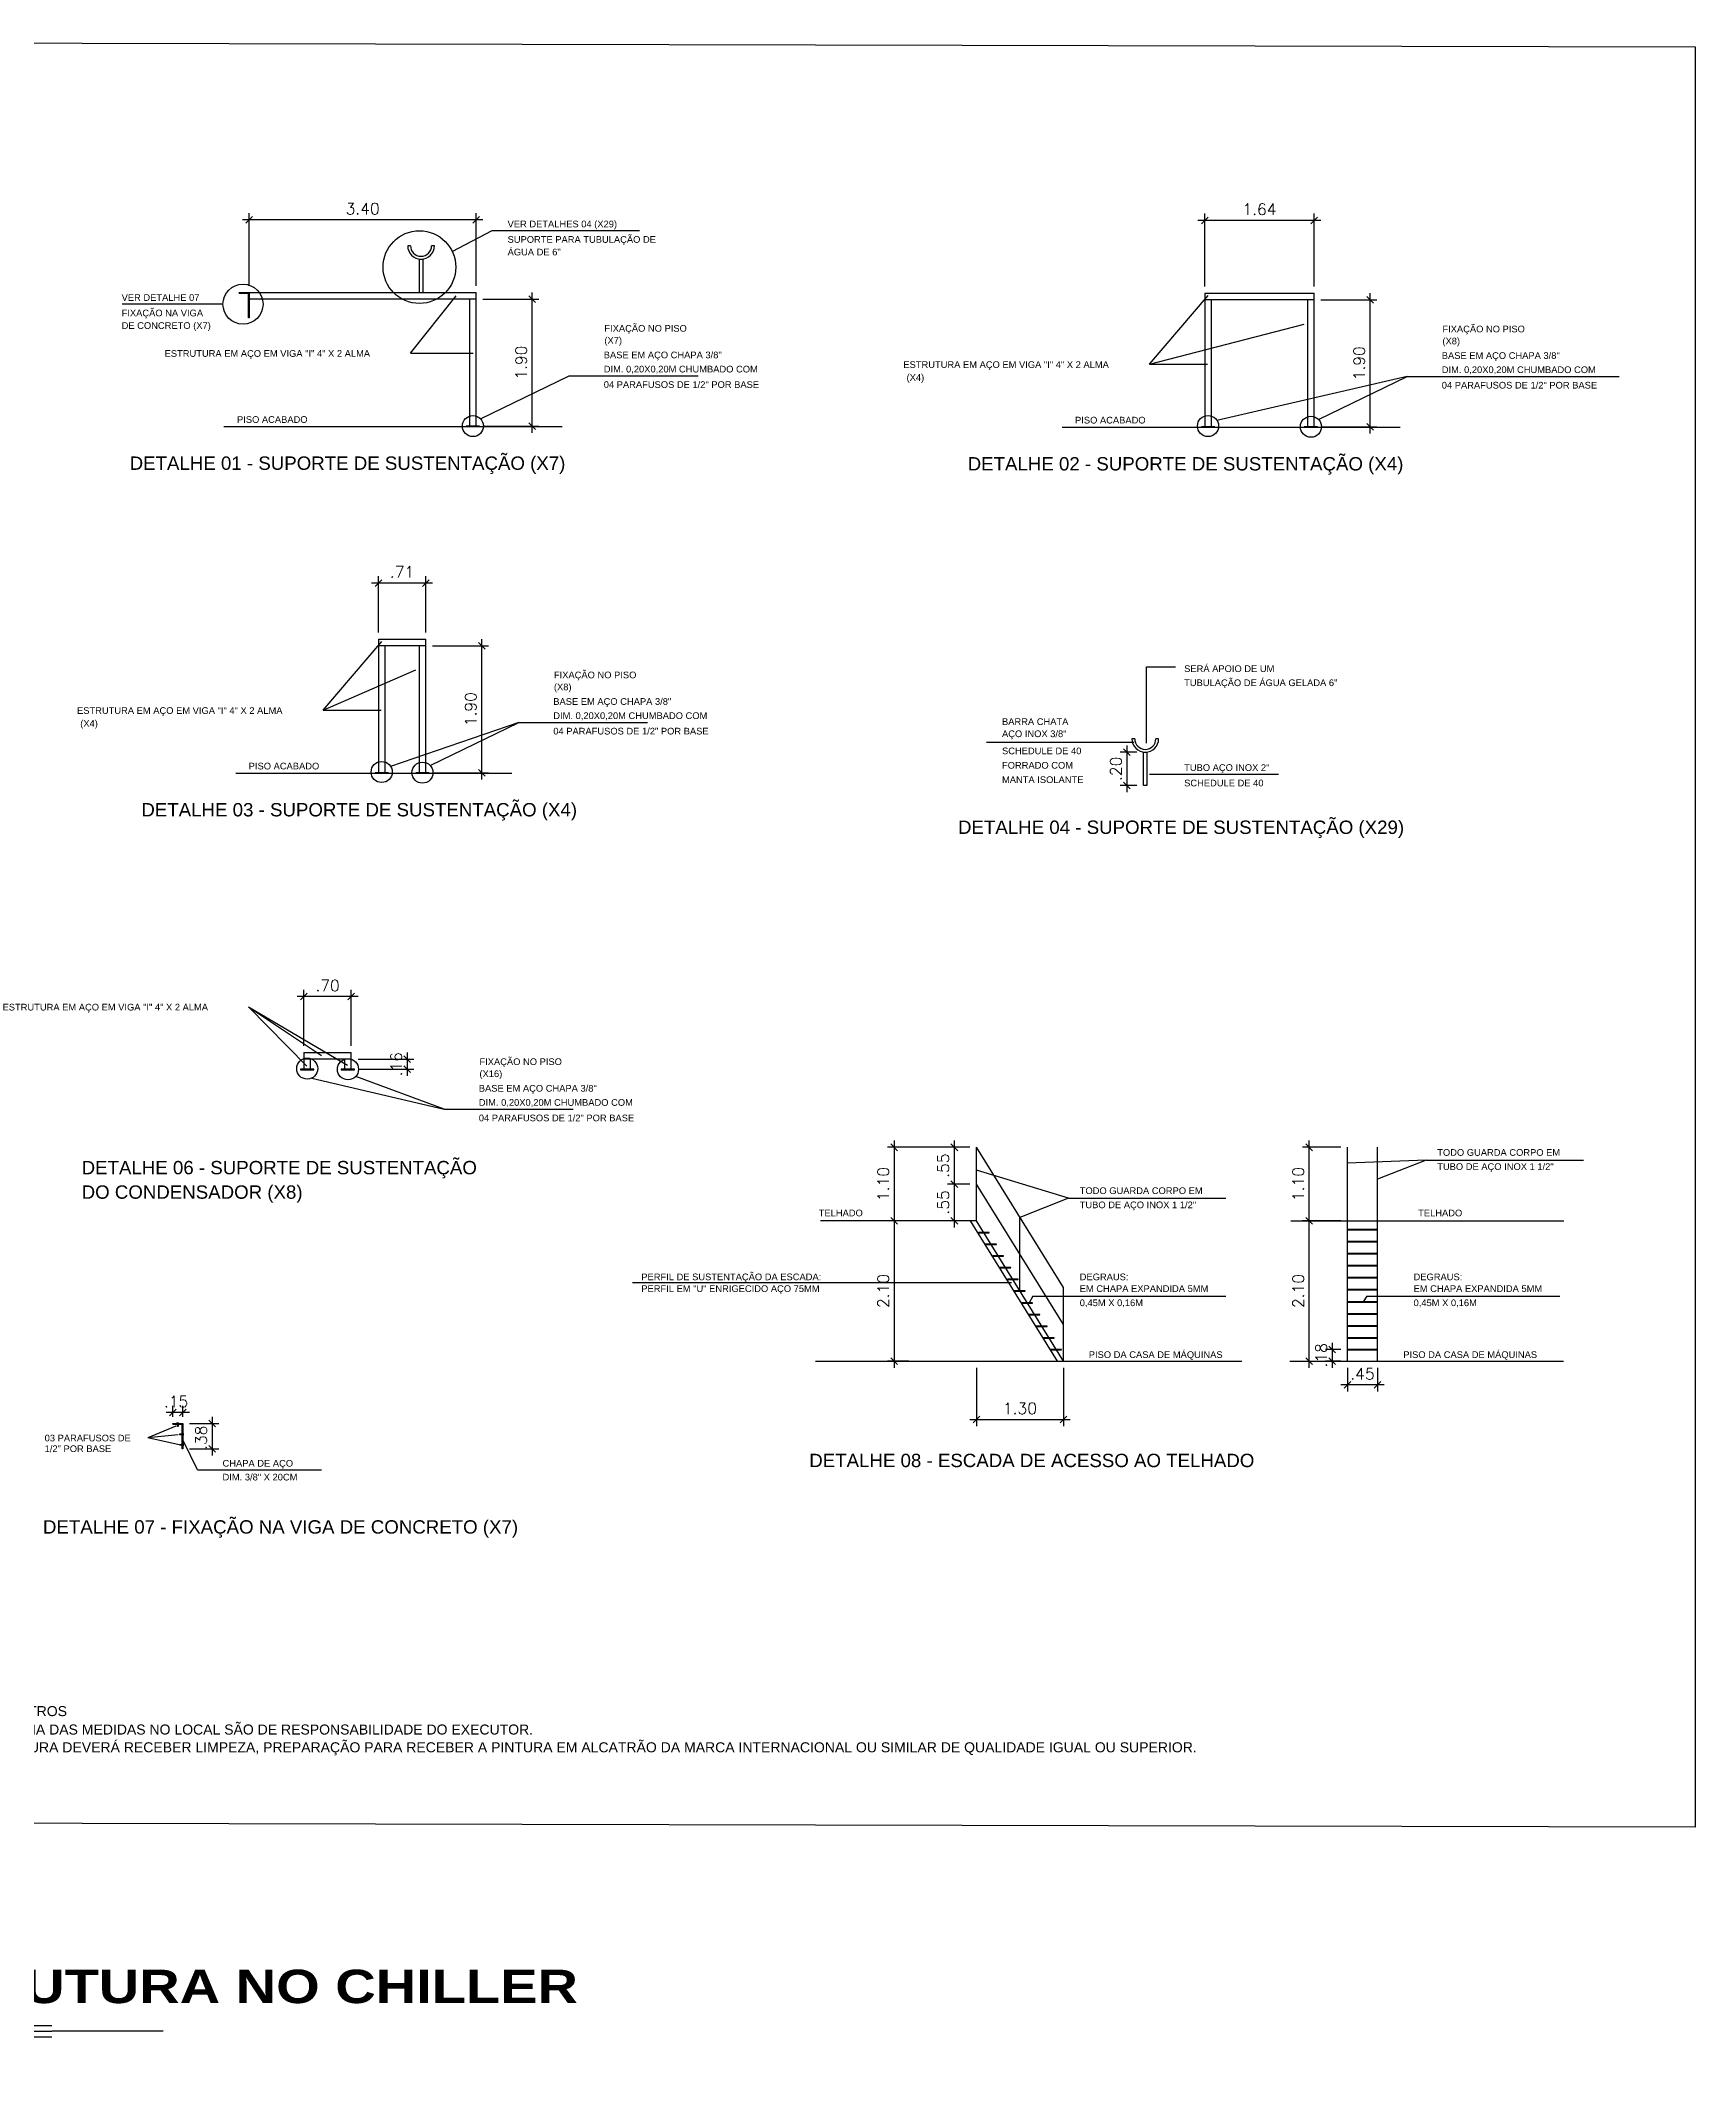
# Model space of a CAD drawing. Header units: millimetres. Extents: x -312439 to 477422, y -331570 to 212570.
# Drawn here: x -112598 to 35928, y -331570 to -148185 of the extents above; entities that cross this region are included whole.
import ezdxf

# ---------------------------------------------------------------- set-up
doc = ezdxf.new("R2010")
doc.units = ezdxf.units.MM
doc.linetypes.add('CONTINU', pattern=[0])
doc.layers.add('0.1', color=8, linetype='Continuous', lineweight=13)
doc.layers.add('01', color=8, linetype='Continuous')
doc.layers.add('texto', color=1, linetype='Continuous')
doc.styles.add('ROMANS', font='romans.shx', dxfattribs={"height": 187.5})
doc.styles.add('SANSSERIFBOLD', font='sasb____.pfb', dxfattribs={"width": 1.2, "height": 0.6})
doc.styles.get("Standard").update_dxf_attribs({"font": 'arial.ttf'})

# ---------------------------------------------------------------- blocks, each defined once
blk = doc.blocks.new('_OBLIQUE')
at = {"color": 0, "linetype": 'ByBlock'}
blk.add_line((-0.5, -0.5), (0.5, 0.5), dxfattribs=at)
blk = doc.blocks.new('TITU-3')
at = {"layer": 'texto', "color": 1, "lineweight": -2}
for p, q in [((0.01475, 0.01475), (-0.01475, -0.01475)), ((0.01475, 0.01143), (-0.03471, 0.01143)), ((-0.03471, 0.01043), (-0.05471, 0.01043)), ((0.01475, 0.00943), (-0.03471, 0.00943)), ((-0.01475, -0.00943), (0.1213, -0.00943)), ((0.1413, -0.01043), (0.1213, -0.01043)), ((-0.01475, -0.01143), (0.1213, -0.01143))]:
    blk.add_line(p, q, dxfattribs=at)
at = {"layer": 'texto', "color": 7, "lineweight": -2}
for p, q in [((0.01475, 0.01043), (-0.03471, 0.01043)), ((-0.01475, -0.01043), (0.1213, -0.01043))]:
    blk.add_line(p, q, dxfattribs=at)
at = {"layer": 'texto', "color": 1, "lineweight": -2}
blk.add_circle((0, 0), 0.01475, dxfattribs=at)
at = {"layer": 'texto', "color": 4, "lineweight": -2}
blk.add_text('ESC.:', height=0.004, dxfattribs=at).set_placement((0.0228, -0.01972))
at = {"layer": 'texto', "color": 8, "lineweight": -2, "style": 'SANSSERIFBOLD', "width": 1.2}
blk.add_attdef('PLANTA--BAIXA', (0.0219, -0.0054), '', height=0.006, dxfattribs=at)
at = {"layer": 'texto', "color": 4, "lineweight": -2}
blk.add_attdef('0/0', (0.03898, -0.01972), '', height=0.004, dxfattribs=at)

msp = doc.modelspace()

# ---------------------------------------------------------------- linework, layer by layer
at = {"color": 0, "linetype": 'ByBlock'}
for p, q in [((-101060.929, -271661.482), (-100460.929, -271061.482)), ((-99560.929, -271061.482), (-100160.929, -271661.482)), ((-97521.892, -272033.025), (-96921.892, -272633.025)), ((-96921.892, -274913.025), (-97521.892, -274313.025))]:
    msp.add_line(p, q, dxfattribs=at)
at = {"layer": '0.1', "color": 8, "linetype": 'CONTINU', "lineweight": -2}
for p, q in [((-72906.479, -164245.708), (-94506.479, -164245.708)), ((-93906.479, -170178.54), (-93906.479, -163645.708)), ((-73506.479, -170178.54), (-73506.479, -163645.708)), ((2332.859, -164302.136), (-8707.141, -164302.136)), ((-8107.141, -170234.967), (-8107.141, -163702.136)), ((1732.859, -170234.967), (1732.859, -163702.136)), ((-75667.72, -167093.138), (-72077.141, -165227.394)), ((-72077.141, -165227.394), (-58860.607, -165227.394)), ((-96247.056, -171830.169), (-105283.471, -171830.169)), ((-79401.397, -176225.203), (-75299.785, -171088.584)), ((-72906.479, -171378.54), (-67884.216, -171378.54)), ((-68484.216, -183378.54), (-68484.216, -170778.54)), ((-13073.562, -177225.042), (-7779.612, -171050.896)), ((2332.859, -171434.967), (7355.123, -171434.967)), ((6755.123, -183434.967), (6755.123, -170834.967)), ((-13073.562, -177225.042), (825.068, -173614.584)), ((-79401.397, -176225.203), (-73778.792, -176225.203)), ((-13073.562, -177225.042), (-7853.955, -177225.042)), ((-73117.43, -182130.446), (-65157.431, -178258.487)), ((-65157.431, -178258.487), (-53591.94, -178258.487)), ((10081.908, -178314.914), (-7009.133, -182267.031)), ((2121.909, -182186.873), (10081.908, -178314.914)), ((10081.908, -178314.914), (29100.482, -178314.914)), ((-72906.479, -182778.54), (-67884.216, -182778.54)), ((2332.859, -182834.967), (7355.123, -182834.967)), ((-77436.884, -196867.369), (-82896.884, -196867.369)), ((-82296.884, -201297.821), (-82296.884, -196267.369)), ((-78036.884, -201297.821), (-78036.884, -196267.369)), ((-87263.305, -208287.896), (-81969.355, -202113.75)), ((-77436.884, -202497.821), (-72414.62, -202497.821)), ((-73014.62, -214497.821), (-73014.62, -201897.821)), ((-87263.305, -208287.896), (-78944.674, -204677.438)), ((-13326.563, -211244.21), (-13326.563, -204408.43)), ((-13326.563, -204408.43), (-10736.201, -204408.43)), ((-87263.305, -208287.896), (-82043.698, -208287.896)), ((-69687.835, -209377.768), (-81198.876, -213329.885)), ((-77647.834, -213249.727), (-69687.835, -209377.768)), ((-69687.835, -209377.768), (-58122.344, -209377.768)), ((-27687.72, -211151.25), (-14471.185, -211151.25)), ((-14189.102, -212054.994), (-15687.685, -212054.994)), ((-15087.685, -211454.994), (-15087.685, -215654.994)), ((-77436.884, -213897.821), (-72414.62, -213897.821)), ((-13048.556, -214037.459), (-1483.064, -214037.459)), ((-14189.102, -215054.994), (-15687.685, -215054.994)), ((-84123.187, -233999.901), (-89583.187, -233999.901)), ((-88983.187, -238430.353), (-88983.187, -233399.901)), ((-84723.187, -238430.353), (-84723.187, -233399.901)), ((-93949.608, -234920.427), (-88730.001, -240252.408)), ((-93949.608, -234920.427), (-85055.282, -240147.726)), ((-93949.608, -234920.427), (-87408.279, -239297.135)), ((-84123.187, -239630.353), (-79100.924, -239630.353)), ((-79700.924, -239030.353), (-79700.924, -241130.353)), ((-88267.284, -241319.964), (-76374.138, -244108.098)), ((-76374.138, -244108.098), (-84325.056, -241168.654)), ((-84123.187, -240530.353), (-79100.924, -240530.353)), ((-76374.138, -244108.098), (-64808.647, -244108.098)), ((-29192.605, -247539.287), (-36580.611, -247539.287)), ((-35980.611, -246939.287), (-35980.611, -267339.287)), ((-30583.43, -254739.287), (-30583.43, -246939.287)), ((4109.181, -247539.287), (686.273, -247539.287)), ((1286.273, -267339.287), (1286.273, -246939.287)), ((11777.318, -248677.512), (4709.181, -248960.64)), ((11777.318, -248677.512), (7406.902, -250405.92)), ((11777.318, -248677.512), (25905.872, -248677.512)), ((-29192.605, -250839.287), (-31183.43, -250839.287)), ((-20322.189, -252110.878), (-28592.605, -249575.618)), ((-20322.189, -252110.878), (-24692.605, -253839.287)), ((-20322.189, -252110.878), (-6193.634, -252110.878)), ((-29192.605, -254139.287), (-36580.611, -254139.287)), ((4109.181, -254139.287), (686.273, -254139.287)), ((-59479.384, -259676.956), (-25456.763, -259676.956)), ((-23530.342, -260904.04), (-23869.069, -261489.287)), ((-23530.342, -260904.04), (-6193.634, -260904.04)), ((6442.413, -260904.04), (6117.292, -261399.287)), ((6442.413, -260904.04), (23779.121, -260904.04)), ((4109.181, -265689.287), (2751.405, -265689.287)), ((3351.405, -265089.287), (3351.405, -267339.287)), ((-34662.747, -266739.287), (-36580.611, -266739.287)), ((-28592.605, -267339.287), (-28592.605, -272572.723)), ((-20792.605, -267339.287), (-20792.605, -272572.723)), ((1333.868, -266739.287), (1886.273, -266739.287)), ((4109.181, -266739.287), (2751.405, -266739.287)), ((4709.181, -267339.287), (4709.181, -269468.327)), ((7409.181, -267339.287), (7409.181, -269468.327)), ((8009.181, -268868.327), (4109.181, -268868.327)), ((-99260.929, -271361.482), (-101360.929, -271361.482)), ((-100760.929, -271733.025), (-100760.929, -270761.482)), ((-99860.929, -271733.025), (-99860.929, -270761.482)), ((-100484.05, -272582.385), (-103002.427, -273637.273)), ((-99260.929, -272333.025), (-96621.892, -272333.025)), ((-97221.892, -271733.025), (-97221.892, -275213.025)), ((-29192.605, -271972.723), (-20192.605, -271972.723)), ((-100279.726, -273355.97), (-103002.427, -273637.273)), ((-100191.129, -274240.265), (-103002.427, -273637.273)), ((-98524.014, -276508.134), (-99814.715, -273862.807)), ((-99260.929, -274613.025), (-96621.892, -274613.025)), ((-98524.014, -276508.134), (-87385.555, -276508.134))]:
    msp.add_line(p, q, dxfattribs=at)
at = {"layer": '0.1', "color": 7, "linetype": 'CONTINU', "lineweight": -2}
for p, q in [((-79410.602, -166578.54), (-79660.641, -166578.54)), ((-77260.641, -166578.54), (-77510.68, -166578.54)), ((-94806.479, -170778.54), (-73506.479, -170778.54)), ((-94806.479, -170838.54), (-94806.479, -170778.54)), ((-94806.479, -170838.54), (-93966.479, -170838.54)), ((-93966.479, -173058.54), (-93966.479, -170838.54)), ((-93906.479, -170778.54), (-93906.479, -173058.54)), ((-73506.479, -171378.54), (-93906.479, -171378.54)), ((-74106.479, -171378.54), (-74106.479, -182778.54)), ((-73506.479, -182778.54), (-73506.479, -170778.54)), ((-8107.141, -170834.967), (1732.859, -170834.967)), ((-8107.141, -170834.967), (-8107.141, -182834.967)), ((1732.859, -171434.967), (-8107.141, -171434.967)), ((-7507.141, -182834.967), (-7507.141, -171434.967)), ((1132.859, -171434.967), (1132.859, -182834.967)), ((1732.859, -182834.967), (1732.859, -170834.967)), ((-93906.479, -173058.54), (-93966.479, -173058.54)), ((-65787.154, -182838.54), (-96154.995, -182838.54)), ((-73206.479, -182778.54), (-74406.479, -182778.54)), ((-74406.479, -182778.54), (-74406.479, -182838.54)), ((-73206.479, -182838.54), (-73206.479, -182778.54)), ((9452.184, -182894.967), (-20915.656, -182894.967)), ((-7207.141, -182834.967), (-8407.141, -182834.967)), ((-8407.141, -182834.967), (-8407.141, -182894.967)), ((-7207.141, -182894.967), (-7207.141, -182834.967)), ((2032.859, -182834.967), (832.859, -182834.967)), ((832.859, -182834.967), (832.859, -182894.967)), ((2032.859, -182894.967), (2032.859, -182834.967)), ((-82296.884, -201897.821), (-78036.884, -201897.821)), ((-82296.884, -201897.821), (-82296.884, -213897.821)), ((-78036.884, -202497.821), (-82296.884, -202497.821)), ((-81696.884, -213897.821), (-81696.884, -202497.821)), ((-78636.884, -202497.821), (-78636.884, -213897.821)), ((-78036.884, -213897.821), (-78036.884, -201897.821)), ((-14389.063, -210854.994), (-14639.102, -210854.994)), ((-12239.102, -210854.994), (-12489.141, -210854.994)), ((-70317.558, -213957.821), (-95105.399, -213957.821)), ((-81396.884, -213897.821), (-82596.884, -213897.821)), ((-82596.884, -213897.821), (-82596.884, -213957.821)), ((-81396.884, -213957.821), (-81396.884, -213897.821)), ((-77736.884, -213897.821), (-78936.884, -213897.821)), ((-78936.884, -213897.821), (-78936.884, -213957.821)), ((-77736.884, -213957.821), (-77736.884, -213897.821)), ((-88983.187, -239030.353), (-84723.187, -239030.353)), ((-88983.187, -239030.353), (-88983.187, -240530.353)), ((-84723.187, -239630.353), (-88983.187, -239630.353)), ((-88383.187, -240530.353), (-88383.187, -239630.353)), ((-85323.187, -239630.353), (-85323.187, -240530.353)), ((-84723.187, -240530.353), (-84723.187, -239030.353)), ((-88083.187, -240530.353), (-89283.187, -240530.353)), ((-89283.187, -240530.353), (-89283.187, -240590.353)), ((-89283.187, -240590.353), (-88083.187, -240590.353)), ((-88083.187, -240590.353), (-88083.187, -240530.353)), ((-84423.187, -240530.353), (-85623.187, -240530.353)), ((-85623.187, -240530.353), (-85623.187, -240590.353)), ((-85623.187, -240590.353), (-84423.187, -240590.353)), ((-84423.187, -240590.353), (-84423.187, -240530.353)), ((-28592.605, -254139.287), (-28592.605, -247539.287)), ((-20792.605, -260139.287), (-28592.605, -247539.287)), ((4709.181, -266739.287), (4709.181, -247539.287)), ((7409.181, -266739.287), (7409.181, -247539.287)), ((-20792.605, -263439.287), (-28592.605, -250839.287)), ((-28592.605, -254139.287), (-42600.918, -254139.287)), ((-21321.852, -266739.287), (-29121.852, -254139.287)), ((-20792.605, -266739.287), (-28592.605, -254139.287)), ((-24699.794, -260427.675), (-24699.794, -253827.675)), ((-377.606, -254139.287), (24130.625, -254139.287)), ((-27462.605, -255189.287), (-28422.605, -255189.287)), ((-28422.605, -255189.287), (-28422.605, -255219.287)), ((-28422.605, -255219.287), (-27462.605, -255219.287)), ((-26812.605, -256239.287), (-27772.605, -256239.287)), ((-27772.605, -256239.287), (-27772.605, -256269.287)), ((-27772.605, -256269.287), (-26812.605, -256269.287)), ((-27462.605, -255219.287), (-27462.605, -255189.287)), ((-26812.605, -256269.287), (-26812.605, -256239.287)), ((7409.181, -254919.287), (4709.181, -254919.287)), ((4709.181, -254949.287), (7409.181, -254949.287)), ((7409.181, -255999.287), (4709.181, -255999.287)), ((4709.181, -256029.287), (7409.181, -256029.287)), ((-26162.605, -257289.287), (-27122.605, -257289.287)), ((-27122.605, -257289.287), (-27122.605, -257319.287)), ((-27122.605, -257319.287), (-26162.605, -257319.287)), ((-25512.605, -258339.287), (-26472.605, -258339.287)), ((-26472.605, -258339.287), (-26472.605, -258369.287)), ((-26472.605, -258369.287), (-25512.605, -258369.287)), ((-26162.605, -257319.287), (-26162.605, -257289.287)), ((-25512.605, -258369.287), (-25512.605, -258339.287)), ((7409.181, -257079.287), (4709.181, -257079.287)), ((4709.181, -257109.287), (7409.181, -257109.287)), ((7409.181, -258159.287), (4709.181, -258159.287)), ((4709.181, -258189.287), (7409.181, -258189.287)), ((-24862.605, -259389.287), (-25822.605, -259389.287)), ((-25822.605, -259389.287), (-25822.605, -259419.287)), ((-25822.605, -259419.287), (-24862.605, -259419.287)), ((-24862.605, -259419.287), (-24862.605, -259389.287)), ((-20792.605, -266739.287), (-20792.605, -260139.287)), ((7409.181, -259239.287), (4709.181, -259239.287)), ((4709.181, -259269.287), (7409.181, -259269.287)), ((7409.181, -260319.287), (4709.181, -260319.287)), ((4709.181, -260349.287), (7409.181, -260349.287)), ((-24212.605, -260439.287), (-25172.605, -260439.287)), ((-25172.605, -260439.287), (-25172.605, -260469.287)), ((-25172.605, -260469.287), (-24212.605, -260469.287)), ((-23562.605, -261489.287), (-24522.605, -261489.287)), ((-24522.605, -261489.287), (-24522.605, -261519.287)), ((-24522.605, -261519.287), (-23562.605, -261519.287)), ((-24212.605, -260469.287), (-24212.605, -260439.287)), ((-23562.605, -261519.287), (-23562.605, -261489.287)), ((7409.181, -261399.287), (4709.181, -261399.287)), ((4709.181, -261429.287), (7409.181, -261429.287)), ((-22912.605, -262539.287), (-23872.605, -262539.287)), ((-23872.605, -262539.287), (-23872.605, -262569.287)), ((-23872.605, -262569.287), (-22912.605, -262569.287)), ((-22262.605, -263589.287), (-23222.605, -263589.287)), ((-23222.605, -263589.287), (-23222.605, -263619.287)), ((-23222.605, -263619.287), (-22262.605, -263619.287)), ((-22912.605, -262569.287), (-22912.605, -262539.287)), ((-22262.605, -263619.287), (-22262.605, -263589.287)), ((7409.181, -262479.287), (4709.181, -262479.287)), ((4709.181, -262509.287), (7409.181, -262509.287)), ((7409.181, -263559.287), (4709.181, -263559.287)), ((4709.181, -263589.287), (7409.181, -263589.287)), ((-21612.605, -264639.287), (-22572.605, -264639.287)), ((-22572.605, -264639.287), (-22572.605, -264669.287)), ((-22572.605, -264669.287), (-21612.605, -264669.287)), ((-20962.605, -265689.287), (-21922.605, -265689.287)), ((-21922.605, -265689.287), (-21922.605, -265719.287)), ((-21922.605, -265719.287), (-20962.605, -265719.287)), ((-21612.605, -264669.287), (-21612.605, -264639.287)), ((-20962.605, -265719.287), (-20962.605, -265689.287)), ((7409.181, -264639.287), (4709.181, -264639.287)), ((4709.181, -264669.287), (7409.181, -264669.287)), ((7409.181, -265689.287), (4709.181, -265689.287)), ((4709.181, -265719.287), (7409.181, -265719.287)), ((-43035.75, -266739.287), (-4764.39, -266739.287)), ((-475.243, -266739.287), (24097.929, -266739.287)), ((-100760.929, -272333.025), (-99860.929, -272333.025)), ((-100760.929, -272393.025), (-100760.929, -272333.025)), ((-100760.929, -272393.025), (-99920.929, -272393.025)), ((-100390.15, -272333.025), (-100390.15, -272292.027)), ((-100390.15, -272292.027), (-100231.709, -272292.027)), ((-100343.914, -272598.083), (-100343.914, -272333.025)), ((-100277.944, -272598.083), (-100343.914, -272598.083)), ((-100277.944, -272333.025), (-100277.944, -272598.083)), ((-100231.709, -272292.027), (-100231.709, -272333.025)), ((-99920.929, -274613.025), (-99920.929, -272393.025)), ((-99860.929, -272333.025), (-99860.929, -274613.025)), ((-99860.929, -273232.706), (-99819.931, -273232.706)), ((-99819.931, -273232.706), (-99819.931, -273391.147)), ((-100125.986, -273344.912), (-100125.986, -273278.941)), ((-100125.986, -273278.941), (-99860.929, -273278.941)), ((-99860.929, -273344.912), (-100125.986, -273344.912)), ((-100125.986, -274286.789), (-100125.986, -274220.818)), ((-100125.986, -274220.818), (-99860.929, -274220.818)), ((-99860.929, -274286.789), (-100125.986, -274286.789)), ((-99860.929, -274613.025), (-99920.929, -274613.025)), ((-99819.931, -273391.147), (-99860.929, -273391.147)), ((-99860.929, -274174.583), (-99819.931, -274174.583)), ((-99819.931, -274333.024), (-99860.929, -274333.024)), ((-99819.931, -274174.583), (-99819.931, -274333.024))]:
    msp.add_line(p, q, dxfattribs=at)
msp.add_lwpolyline([(-78610.641, -170778.54), (-78610.641, -167778.54), (-78310.641, -167778.54), (-78310.641, -170778.54)], dxfattribs=at)
msp.add_lwpolyline([(-13289.102, -212054.994), (-13289.102, -215054.994), (-13589.102, -215054.994), (-13589.102, -212054.994)], close=True, dxfattribs=at)
at = {"layer": '0.1', "color": 8, "linetype": 'CONTINU', "lineweight": -2}
for centre, radius in [((-78610.433, -168502.457), 3262.782), ((-94447.447, -171830.169), 1799.609), ((-73806.479, -182778.54), 945.946), ((-7807.141, -182774.967), 945.946), ((1432.859, -182834.967), 945.946), ((-81996.884, -213837.821), 945.946), ((-78336.884, -213897.821), 945.946), ((-88683.187, -240470.353), 945.946), ((-85023.187, -240530.353), 945.946)]:
    msp.add_circle(centre, radius, dxfattribs=at)
at = {"layer": '0.1', "color": 7, "linetype": 'CONTINU', "lineweight": -2}
for centre, radius in [((-78460.641, -166578.54), 1200), ((-78460.641, -166578.54), 949.961), ((-13439.102, -210854.994), 1200), ((-13439.102, -210854.994), 949.961)]:
    msp.add_arc(centre, radius, 180, 0, dxfattribs=at)
at = {"layer": '01', "color": 7, "lineweight": -2}
msp.add_lwpolyline([(-201077.976, -148184.737), (35927.774, -148711.868), (35927.774, -308582.968), (-201077.976, -308055.837)], close=True, dxfattribs=at)

# ---------------------------------------------------------------- block references
at = {"layer": '0.1', "color": 8, "linetype": 'CONTINU', "lineweight": -2, "xscale": 600, "yscale": 600, "zscale": 600}
for p, rotation in [((-93906.479, -164245.708), 180), ((-8107.141, -164302.136), 180), ((-68484.216, -171378.54), 90), ((6755.123, -171434.967), 90), ((-68484.216, -182778.54), 270), ((6755.123, -182834.967), 270), ((-82296.884, -196867.369), 180), ((-73014.62, -202497.821), 90), ((-15087.685, -212054.994), 270), ((-73014.62, -213897.821), 270), ((-15087.685, -215054.994), 90), ((-88983.187, -233999.901), 180), ((-79700.924, -239630.353), 270), ((-79700.924, -240530.353), 90), ((-35980.611, -247539.287), 90), ((-30583.43, -247539.287), 90), ((1286.273, -247539.287), 90), ((-30583.43, -250839.287), 90), ((-30583.43, -250839.287), 270), ((-35980.611, -254139.287), 90), ((-35980.611, -254139.287), 270), ((-30583.43, -254139.287), 270), ((1286.273, -254139.287), 90), ((1286.273, -254139.287), 270), ((3351.405, -265689.287), 270), ((-35980.611, -266739.287), 270), ((1286.273, -266739.287), 270), ((3351.405, -266739.287), 90), ((7409.181, -268868.327), 180), ((-28592.605, -271972.723), 180)]:
    msp.add_blockref('_OBLIQUE', p, dxfattribs=dict(at, rotation=rotation))
for p in [(-73506.479, -164245.708), (1732.859, -164302.136), (-78036.884, -196867.369), (-84723.187, -233999.901), (4709.181, -268868.327), (-20792.605, -271972.723)]:
    msp.add_blockref('_OBLIQUE', p, dxfattribs=at)
at = {"layer": '0.1', "color": 8, "linetype": 'CONTINU', "lineweight": -2, "xscale": 500000, "yscale": 500000, "zscale": 500000}
msp.add_blockref('TITU-3', (-172262.195, -321683.782), dxfattribs=at).add_auto_attribs({'PLANTA--BAIXA': 'DETALHE DA ESTRUTURA NO CHILLER', '0/0': 'SEM ESCALA'})

# ---------------------------------------------------------------- texts
at = {"layer": '0.1', "color": 7, "text_generation_flag": 6}
for s, p in [('VER DETALHES 04 (X29)', (-70693.317, -164929.748)), ('ÁGUA DE 6"', (-70693.317, -167450.848)), ('SUPORTE PARA TUBULAÇÃO DE ', (-70693.317, -166318.179)), ('VER DETALHE 07', (-105345.166, -171532.524)), ('FIXAÇÃO NA VIGA', (-105345.166, -172922.624)), ('DE CONCRETO (X7)', (-105345.166, -174049.863)), ('FIXAÇÃO NO PISO', (-62003.187, -174302.774)), ('FIXAÇÃO NO PISO', (13236.152, -174359.201)), ('ESTRUTURA EM AÇO EM VIGA "I" 4" X 2 ALMA', (-101488.004, -176556.779)), ('(X7)', (-62003.187, -175384.268)), ('(X8)', (13236.152, -175440.695)), ('BASE EM AÇO CHAPA 3/8" ', (-62059.54, -176688.121)), ('DIM. 0,20X0,20M CHUMBADO COM', (-62059.54, -177960.841)), ('ESTRUTURA EM AÇO EM VIGA "I" 4" X 2 ALMA', (-35160.169, -177556.618)), ('BASE EM AÇO CHAPA 3/8" ', (13179.799, -176744.548)), ('DIM. 0,20X0,20M CHUMBADO COM', (13179.799, -178017.269)), ('04 PARAFUSOS DE 1/2" POR BASE', (-62059.54, -179349.272)), ('(X4)', (-34872.91, -178714.246)), ('04 PARAFUSOS DE 1/2" POR BASE', (13179.799, -179405.7)), ('PISO ACABADO', (-94985.466, -182487.66)), ('PISO ACABADO', (-19746.127, -182544.087)), ('FIXAÇÃO NO PISO', (-66533.591, -205422.055)), ('TUBULAÇÃO DE ÁGUA GELADA 6"', (-9950.665, -206124.512)), ('SERÁ APOIO DE UM ', (-9950.665, -204860.314)), ('BASE EM AÇO CHAPA 3/8" ', (-66589.944, -207807.402)), ('(X8)', (-66533.591, -206503.549)), ('ESTRUTURA EM AÇO EM VIGA "I" 4" X 2 ALMA', (-109349.912, -208619.472)), ('DIM. 0,20X0,20M CHUMBADO COM', (-66589.944, -209080.123)), ('BARRA CHATA', (-26303.895, -209615.714)), ('(X4)', (-109062.653, -209777.1)), ('04 PARAFUSOS DE 1/2" POR BASE', (-66589.944, -210468.554)), ('AÇO INOX 3/8"', (-26303.895, -210705.729)), ('SCHEDULE DE 40', (-26303.895, -212242.036)), ('PISO ACABADO', (-93935.87, -213606.941)), ('FORRADO COM ', (-26303.895, -213536.332)), ('MANTA ISOLANTE', (-26303.895, -214830.632)), ('TUBO AÇO INOX 2"', (-9950.665, -213739.813)), ('SCHEDULE DE 40', (-9950.665, -215128.244)), ('ESTRUTURA EM AÇO EM VIGA "I" 4" X 2 ALMA', (-116036.215, -235252.003)), ('FIXAÇÃO NO PISO', (-73219.894, -240152.385)), ('BASE EM AÇO CHAPA 3/8" ', (-73276.247, -242537.733)), ('(X16)', (-73219.894, -241233.879)), ('DIM. 0,20X0,20M CHUMBADO COM', (-73276.247, -243810.453)), ('04 PARAFUSOS DE 1/2" POR BASE', (-73276.247, -245198.884)), ('TODO GUARDA CORPO EM  ', (12772.856, -248299.607)), ('TUBO DE AÇO INOX 1 1/2"', (12772.856, -249572.328)), ('TODO GUARDA CORPO EM  ', (-19326.651, -251732.974)), ('TUBO DE AÇO INOX 1 1/2"', (-19326.651, -253005.694)), ('TELHADO', (-42757.661, -253734.435)), ('TELHADO', (11059.033, -253734.435)), ('PERFIL DE SUSTENTAÇÃO DA ESCADA:', (-58688.812, -259472.789)), ('PERFIL EM "U" ENRIGECIDO AÇO 75MM', (-58688.812, -260526.136)), ('DEGRAUS:', (-19326.651, -259472.789)), ('EM CHAPA EXPANDIDA 5MM', (-19326.651, -260526.136)), ('DEGRAUS:', (10646.104, -259472.789)), ('EM CHAPA EXPANDIDA 5MM', (10646.104, -260526.136)), ('0,45M X 0,16M', (-19326.651, -261798.857)), ('0,45M X 0,16M', (10646.104, -261798.857)), ('PISO DA CASA DE MÁQUINAS', (-18512.031, -266453.671)), ('PISO DA CASA DE MÁQUINAS', (9723.306, -266453.671)), ('03 PARAFUSOS DE ', (-112257.53, -273944.987)), ('1/2" POR BASE', (-112257.53, -274903.322)), ('CHAPA DE AÇO', (-96286.421, -276210.489)), ('DIM. 3/8" X 20CM', (-96286.421, -277451.082))]:
    msp.add_text(s, height=600, rotation=180, dxfattribs=at).set_placement(p)
at = {"layer": '0.1', "color": 7}
for s, height, p in [('DETALHE 01 - SUPORTE DE SUSTENTAÇÃO (X7)', 1200, (-104624.003, -186705.637)), ('DETALHE 02 - SUPORTE DE SUSTENTAÇÃO (X4)', 1200, (-29384.664, -186762.065)), ('DETALHE 03 - SUPORTE DE SUSTENTAÇÃO (X4)', 1200, (-103574.407, -217824.919)), ('DETALHE 04 - SUPORTE DE SUSTENTAÇÃO (X29)', 1200, (-30253.488, -219398.161)), ('DETALHE 06 - SUPORTE DE SUSTENTAÇÃO ', 1200, (-108935.835, -249960.99)), ('DO CONDENSADOR (X8)', 1200, (-108935.835, -252156.871)), ('DETALHE 08 - ESCADA DE ACESSO AO TELHADO', 1200, (-43608.487, -276255.331)), ('DETALHE 07 - FIXAÇÃO NA VIGA DE CONCRETO (X7)', 1200, (-112407.999, -282222.944)), ('1. COTAS EM METROS', 900, (-123939.26, -298612.938)), ('3. TODA ESTRUTURA DEVERÁ RECEBER LIMPEZA, PREPARAÇÃO PARA RECEBER A PINTURA EM ALCATRÃO DA MARCA INTERNACIONAL OU SIMILAR DE QUALIDADE IGUAL OU SUPERIOR.', 900, (-123939.26, -301862.16)), ('2. A CONFERÊNCIA DAS MEDIDAS NO LOCAL SÃO DE RESPONSABILIDADE DO EXECUTOR.', 900, (-123939.26, -300266.464))]:
    msp.add_text(s, height=height, dxfattribs=at).set_placement(p)
at = {"layer": '0.1', "color": 7, "lineweight": -2, "style": 'ROMANS'}
msp.add_text('.15', height=1020, dxfattribs=at).set_placement((-101549.501, -270881.482))
msp.add_text('.38', height=1020, rotation=90, dxfattribs=at).set_placement((-97701.892, -274711.597))
at = {"layer": '0.1', "color": 7, "linetype": 'CONTINU', "lineweight": -2, "char_height": 1020, "attachment_point": 5, "style": 'ROMANS'}
for s, insert in [('\\A1;3.40', (-83706.479, -163255.708)), ('\\A1;1.64', (-3187.141, -163312.136)), ('\\A1;.71', (-80166.884, -195877.369)), ('\\A1;.70', (-86853.187, -233009.901)), ('\\A1;.45', (6059.181, -267878.327)), ('\\A1;1.30', (-24692.605, -270982.723))]:
    msp.add_mtext(s, dxfattribs=dict(at, insert=insert))
at = {"layer": '0.1', "color": 7, "linetype": 'CONTINU', "lineweight": -2, "char_height": 1020, "attachment_point": 5, "rotation": 90, "style": 'ROMANS'}
for s, insert in [('\\A1;1.90', (-69474.216, -177078.54)), ('\\A1;1.90', (5765.123, -177134.967)), ('\\A1;1.90', (-74004.62, -208197.821)), ('\\A1;.20', (-16077.685, -213554.994)), ('\\A1;.16', (-80690.924, -240080.353)), ('\\A1;.55', (-31573.43, -249189.287)), ('\\A1;1.10', (-36970.611, -250839.287)), ('\\A1;1.10', (296.273, -250839.287)), ('\\A1;.55', (-31573.43, -252489.287)), ('\\A1;2.10', (-36970.611, -260439.287)), ('\\A1;2.10', (296.273, -260439.287)), ('\\A1;.18', (2361.405, -266214.287))]:
    msp.add_mtext(s, dxfattribs=dict(at, insert=insert))

doc.saveas('drawing.dxf')
